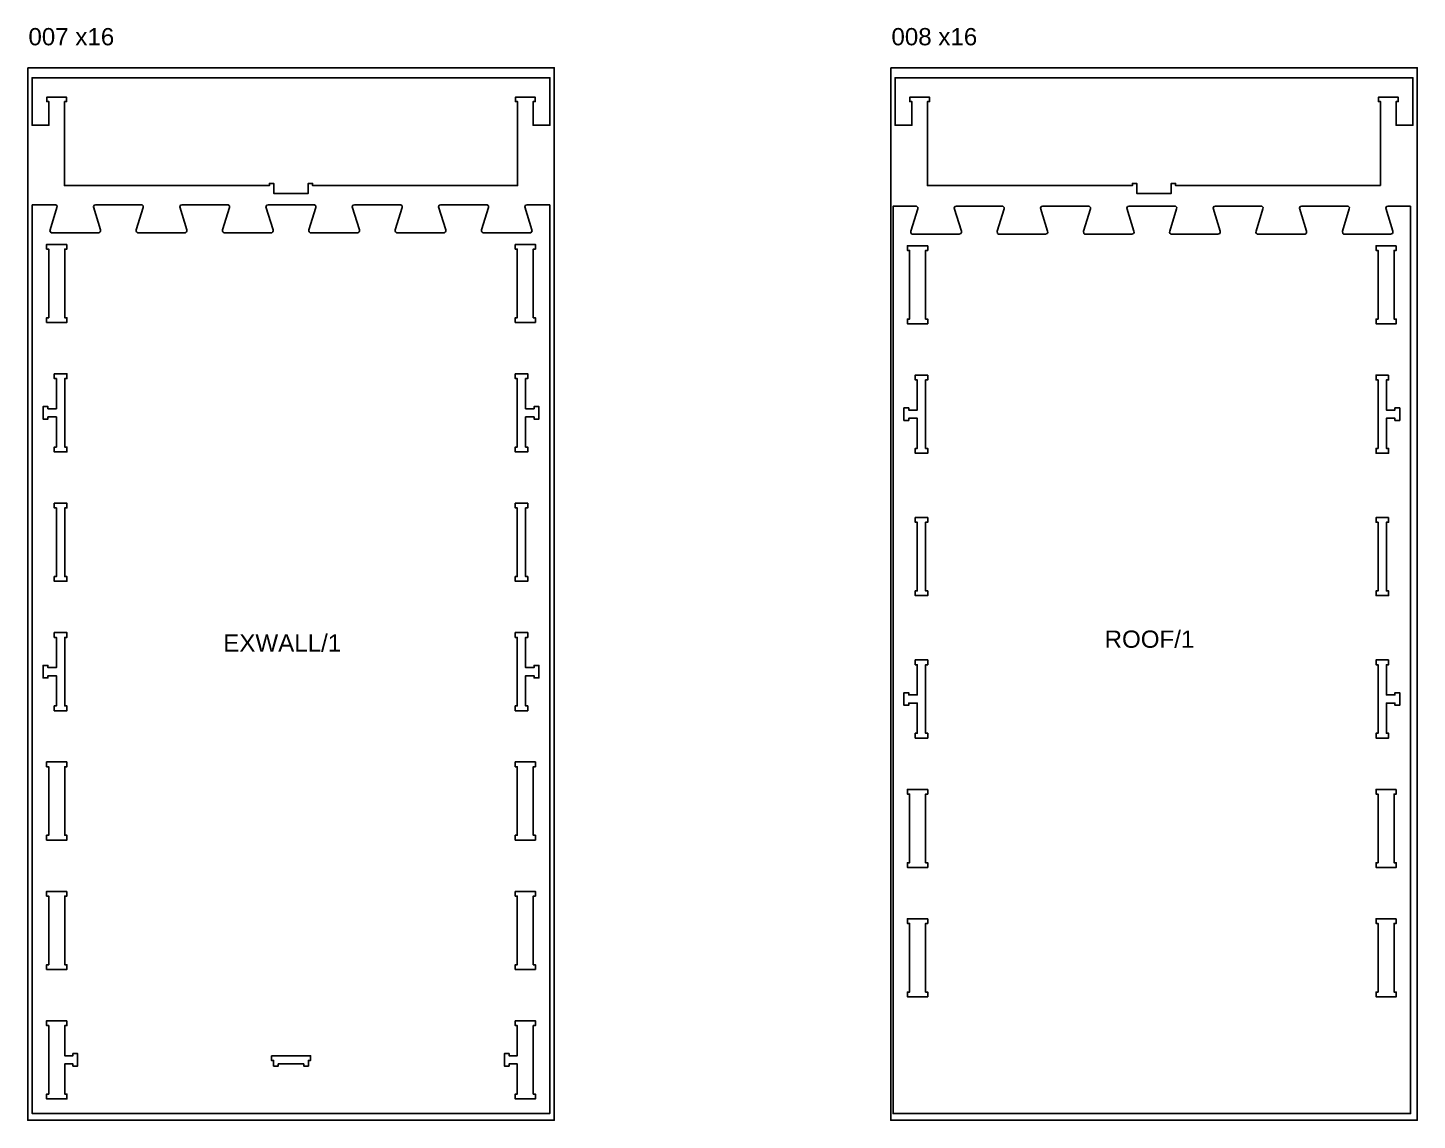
# Model space of a CAD drawing. Extents: x -4741 to 10570, y -11118 to 12613.
# Drawn here: x -4650 to -1430, y 882 to 3415 of the extents above; entities that cross this region are included whole.
import ezdxf

# ---------------------------------------------------------------- set-up
doc = ezdxf.new("R2010")
doc.units = 0
doc.header["$MEASUREMENT"] = 0
for name, color, linetype in [('0_SHEET_BIRCHPLY_2440X1220', 1, 'CONTINUOUS'), ('1_ANYTOOL_1MMDEEP_INSIDE', 2, 'CONTINUOUS'), ('3_ANYTOOL_CUTTHROUGH_INSID', 4, 'CONTINUOUS'), ('6_ANYTOOL_CUTTHROUGH_OUTSI', 5, 'CONTINUOUS')]:
    doc.layers.add(name, color=color, linetype=linetype)

msp = doc.modelspace()

# ---------------------------------------------------------------- linework, layer by layer
at = {"layer": '0_SHEET_BIRCHPLY_2440X1220'}
for points in [[(-4649.6, 3322.2), (-4649.6, 882.2), (-3429.6, 882.2), (-3429.6, 3322.2), (-4649.6, 3322.2)], [(-2649.6, 3322.2), (-2649.6, 882.2), (-1429.6, 882.2), (-1429.6, 3322.2), (-2649.6, 3322.2)]]:
    msp.add_lwpolyline(points, dxfattribs=at)
at = {"layer": '3_ANYTOOL_CUTTHROUGH_INSID'}
for points in [[(-4559.1, 2912.7), (-4559.1, 2901.7), (-4564.1, 2901.7), (-4564.1, 2742.7), (-4559.1, 2742.7), (-4559.1, 2731.7), (-4606.1, 2731.7), (-4606.1, 2742.7), (-4601.1, 2742.7), (-4601.1, 2901.7), (-4606.1, 2901.7), (-4606.1, 2912.7), (-4559.1, 2912.7)], [(-3520.1, 2912.7), (-3473.1, 2912.7), (-3473.1, 2901.7), (-3478.1, 2901.7), (-3478.1, 2742.7), (-3473.1, 2742.7), (-3473.1, 2731.7), (-3520.1, 2731.7), (-3520.1, 2742.7), (-3515.1, 2742.7), (-3515.1, 2901.7), (-3520.1, 2901.7), (-3520.1, 2912.7)], [(-2564.1, 2909.5), (-2564.1, 2898.5), (-2569.1, 2898.5), (-2569.1, 2739.5), (-2564.1, 2739.5), (-2564.1, 2728.5), (-2611.1, 2728.5), (-2611.1, 2739.5), (-2606.1, 2739.5), (-2606.1, 2898.5), (-2611.1, 2898.5), (-2611.1, 2909.5), (-2564.1, 2909.5)], [(-1478.1, 2909.5), (-1478.1, 2898.5), (-1483.1, 2898.5), (-1483.1, 2739.5), (-1478.1, 2739.5), (-1478.1, 2728.5), (-1525.1, 2728.5), (-1525.1, 2739.5), (-1520.1, 2739.5), (-1520.1, 2898.5), (-1525.1, 2898.5), (-1525.1, 2909.5), (-1478.1, 2909.5)], [(-4588.1, 2612.7), (-4559.1, 2612.7), (-4559.1, 2601.7), (-4564.1, 2601.7), (-4564.1, 2442.7), (-4559.1, 2442.7), (-4559.1, 2431.7), (-4588.1, 2431.7), (-4588.1, 2442.7), (-4583.1, 2442.7), (-4583.1, 2512.7), (-4603.1, 2512.7), (-4603.1, 2507.7), (-4614.1, 2507.7), (-4614.1, 2536.7), (-4603.1, 2536.7), (-4603.1, 2531.7), (-4583.1, 2531.7), (-4583.1, 2601.7), (-4588.1, 2601.7), (-4588.1, 2612.7)], [(-3520.1, 2612.7), (-3491.1, 2612.7), (-3491.1, 2601.7), (-3496.1, 2601.7), (-3496.1, 2531.7), (-3476.1, 2531.7), (-3476.1, 2536.7), (-3465.1, 2536.7), (-3465.1, 2507.7), (-3476.1, 2507.7), (-3476.1, 2512.7), (-3496.1, 2512.7), (-3496.1, 2442.7), (-3491.1, 2442.7), (-3491.1, 2431.7), (-3520.1, 2431.7), (-3520.1, 2442.7), (-3515.1, 2442.7), (-3515.1, 2601.7), (-3520.1, 2601.7), (-3520.1, 2612.7)], [(-2564.1, 2609.5), (-2564.1, 2598.5), (-2569.1, 2598.5), (-2569.1, 2439.5), (-2564.1, 2439.5), (-2564.1, 2428.5), (-2593.1, 2428.5), (-2593.1, 2439.5), (-2588.1, 2439.5), (-2588.1, 2509.5), (-2608.1, 2509.5), (-2608.1, 2504.5), (-2619.1, 2504.5), (-2619.1, 2533.5), (-2608.1, 2533.5), (-2608.1, 2528.5), (-2588.1, 2528.5), (-2588.1, 2598.5), (-2593.1, 2598.5), (-2593.1, 2609.5), (-2564.1, 2609.5)], [(-1496.1, 2609.5), (-1496.1, 2598.5), (-1501.1, 2598.5), (-1501.1, 2528.5), (-1481.1, 2528.5), (-1481.1, 2533.5), (-1470.1, 2533.5), (-1470.1, 2504.5), (-1481.1, 2504.5), (-1481.1, 2509.5), (-1501.1, 2509.5), (-1501.1, 2439.5), (-1496.1, 2439.5), (-1496.1, 2428.5), (-1525.1, 2428.5), (-1525.1, 2439.5), (-1520.1, 2439.5), (-1520.1, 2598.5), (-1525.1, 2598.5), (-1525.1, 2609.5), (-1496.1, 2609.5)], [(-4588.1, 2312.7), (-4559.1, 2312.7), (-4559.1, 2301.7), (-4564.1, 2301.7), (-4564.1, 2142.7), (-4559.1, 2142.7), (-4559.1, 2131.7), (-4588.1, 2131.7), (-4588.1, 2142.7), (-4583.1, 2142.7), (-4583.1, 2301.7), (-4588.1, 2301.7), (-4588.1, 2312.7)], [(-3520.1, 2312.7), (-3491.1, 2312.7), (-3491.1, 2301.7), (-3496.1, 2301.7), (-3496.1, 2142.7), (-3491.1, 2142.7), (-3491.1, 2131.7), (-3520.1, 2131.7), (-3520.1, 2142.7), (-3515.1, 2142.7), (-3515.1, 2301.7), (-3520.1, 2301.7), (-3520.1, 2312.7)], [(-2564.1, 2279.4), (-2564.1, 2268.4), (-2569.1, 2268.4), (-2569.1, 2109.4), (-2564.1, 2109.4), (-2564.1, 2098.4), (-2593.1, 2098.4), (-2593.1, 2109.4), (-2588.1, 2109.4), (-2588.1, 2268.4), (-2593.1, 2268.4), (-2593.1, 2279.4), (-2564.1, 2279.4)], [(-1496.1, 2279.4), (-1496.1, 2268.4), (-1501.1, 2268.4), (-1501.1, 2109.4), (-1496.1, 2109.4), (-1496.1, 2098.4), (-1525.1, 2098.4), (-1525.1, 2109.4), (-1520.1, 2109.4), (-1520.1, 2268.4), (-1525.1, 2268.4), (-1525.1, 2279.4), (-1496.1, 2279.4)], [(-4588.1, 2012.7), (-4559.1, 2012.7), (-4559.1, 2001.7), (-4564.1, 2001.7), (-4564.1, 1842.7), (-4559.1, 1842.7), (-4559.1, 1831.7), (-4588.1, 1831.7), (-4588.1, 1842.7), (-4583.1, 1842.7), (-4583.1, 1912.7), (-4603.1, 1912.7), (-4603.1, 1907.7), (-4614.1, 1907.7), (-4614.1, 1936.7), (-4603.1, 1936.7), (-4603.1, 1931.7), (-4583.1, 1931.7), (-4583.1, 2001.7), (-4588.1, 2001.7), (-4588.1, 2012.7)], [(-3520.1, 2012.7), (-3491.1, 2012.7), (-3491.1, 2001.7), (-3496.1, 2001.7), (-3496.1, 1931.7), (-3476.1, 1931.7), (-3476.1, 1936.7), (-3465.1, 1936.7), (-3465.1, 1907.7), (-3476.1, 1907.7), (-3476.1, 1912.7), (-3496.1, 1912.7), (-3496.1, 1842.7), (-3491.1, 1842.7), (-3491.1, 1831.7), (-3520.1, 1831.7), (-3520.1, 1842.7), (-3515.1, 1842.7), (-3515.1, 2001.7), (-3520.1, 2001.7), (-3520.1, 2012.7)], [(-2564.1, 1949.3), (-2564.1, 1938.3), (-2569.1, 1938.3), (-2569.1, 1779.3), (-2564.1, 1779.3), (-2564.1, 1768.3), (-2593.1, 1768.3), (-2593.1, 1779.3), (-2588.1, 1779.3), (-2588.1, 1849.3), (-2608.1, 1849.3), (-2608.1, 1844.3), (-2619.1, 1844.3), (-2619.1, 1873.3), (-2608.1, 1873.3), (-2608.1, 1868.3), (-2588.1, 1868.3), (-2588.1, 1938.3), (-2593.1, 1938.3), (-2593.1, 1949.3), (-2564.1, 1949.3)], [(-1496.1, 1949.3), (-1496.1, 1938.3), (-1501.1, 1938.3), (-1501.1, 1868.3), (-1481.1, 1868.3), (-1481.1, 1873.3), (-1470.1, 1873.3), (-1470.1, 1844.3), (-1481.1, 1844.3), (-1481.1, 1849.3), (-1501.1, 1849.3), (-1501.1, 1779.3), (-1496.1, 1779.3), (-1496.1, 1768.3), (-1525.1, 1768.3), (-1525.1, 1779.3), (-1520.1, 1779.3), (-1520.1, 1938.3), (-1525.1, 1938.3), (-1525.1, 1949.3), (-1496.1, 1949.3)], [(-4559.1, 1712.7), (-4559.1, 1701.7), (-4564.1, 1701.7), (-4564.1, 1542.7), (-4559.1, 1542.7), (-4559.1, 1531.7), (-4606.1, 1531.7), (-4606.1, 1542.7), (-4601.1, 1542.7), (-4601.1, 1701.7), (-4606.1, 1701.7), (-4606.1, 1712.7), (-4559.1, 1712.7)], [(-3520.1, 1712.7), (-3473.1, 1712.7), (-3473.1, 1701.7), (-3478.1, 1701.7), (-3478.1, 1542.7), (-3473.1, 1542.7), (-3473.1, 1531.7), (-3520.1, 1531.7), (-3520.1, 1542.7), (-3515.1, 1542.7), (-3515.1, 1701.7), (-3520.1, 1701.7), (-3520.1, 1712.7)], [(-2564.1, 1649.3), (-2564.1, 1638.3), (-2569.1, 1638.3), (-2569.1, 1479.3), (-2564.1, 1479.3), (-2564.1, 1468.3), (-2611.1, 1468.3), (-2611.1, 1479.3), (-2606.1, 1479.3), (-2606.1, 1638.3), (-2611.1, 1638.3), (-2611.1, 1649.3), (-2564.1, 1649.3)], [(-1478.1, 1649.3), (-1478.1, 1638.3), (-1483.1, 1638.3), (-1483.1, 1479.3), (-1478.1, 1479.3), (-1478.1, 1468.3), (-1525.1, 1468.3), (-1525.1, 1479.3), (-1520.1, 1479.3), (-1520.1, 1638.3), (-1525.1, 1638.3), (-1525.1, 1649.3), (-1478.1, 1649.3)], [(-4559.1, 1412.7), (-4559.1, 1401.7), (-4564.1, 1401.7), (-4564.1, 1242.7), (-4559.1, 1242.7), (-4559.1, 1231.7), (-4606.1, 1231.7), (-4606.1, 1242.7), (-4601.1, 1242.7), (-4601.1, 1401.7), (-4606.1, 1401.7), (-4606.1, 1412.7), (-4559.1, 1412.7)], [(-3520.1, 1412.7), (-3473.1, 1412.7), (-3473.1, 1401.7), (-3478.1, 1401.7), (-3478.1, 1242.7), (-3473.1, 1242.7), (-3473.1, 1231.7), (-3520.1, 1231.7), (-3520.1, 1242.7), (-3515.1, 1242.7), (-3515.1, 1401.7), (-3520.1, 1401.7), (-3520.1, 1412.7)], [(-2564.1, 1349.3), (-2564.1, 1338.3), (-2569.1, 1338.3), (-2569.1, 1179.3), (-2564.1, 1179.3), (-2564.1, 1168.3), (-2611.1, 1168.3), (-2611.1, 1179.3), (-2606.1, 1179.3), (-2606.1, 1338.3), (-2611.1, 1338.3), (-2611.1, 1349.3), (-2564.1, 1349.3)], [(-1478.1, 1349.3), (-1478.1, 1338.3), (-1483.1, 1338.3), (-1483.1, 1179.3), (-1478.1, 1179.3), (-1478.1, 1168.3), (-1525.1, 1168.3), (-1525.1, 1179.3), (-1520.1, 1179.3), (-1520.1, 1338.3), (-1525.1, 1338.3), (-1525.1, 1349.3), (-1478.1, 1349.3)], [(-4559.1, 1112.7), (-4559.1, 1101.7), (-4564.1, 1101.7), (-4564.1, 1031.7), (-4545.1, 1031.7), (-4545.1, 1036.7), (-4534.1, 1036.7), (-4534.1, 1007.7), (-4545.1, 1007.7), (-4545.1, 1012.7), (-4564.1, 1012.7), (-4564.1, 942.7), (-4559.1, 942.7), (-4559.1, 931.7), (-4606.1, 931.7), (-4606.1, 942.7), (-4601.1, 942.7), (-4601.1, 1101.7), (-4606.1, 1101.7), (-4606.1, 1112.7), (-4559.1, 1112.7)], [(-3520.1, 1112.7), (-3473.1, 1112.7), (-3473.1, 1101.7), (-3478.1, 1101.7), (-3478.1, 942.7), (-3473.1, 942.7), (-3473.1, 931.7), (-3520.1, 931.7), (-3520.1, 942.7), (-3515.1, 942.7), (-3515.1, 1012.7), (-3534.1, 1012.7), (-3534.1, 1007.7), (-3545.1, 1007.7), (-3545.1, 1036.7), (-3534.1, 1036.7), (-3534.1, 1031.7), (-3515.1, 1031.7), (-3515.1, 1101.7), (-3520.1, 1101.7), (-3520.1, 1112.7)], [(-4085.1, 1031.7), (-3994.1, 1031.7), (-3994.1, 1020.7), (-3999.1, 1020.7), (-3999.1, 1007.7), (-4010.1, 1007.7), (-4010.1, 1012.7), (-4069.1, 1012.7), (-4069.1, 1007.7), (-4080.1, 1007.7), (-4080.1, 1020.7), (-4085.1, 1020.7), (-4085.1, 1031.7)]]:
    msp.add_lwpolyline(points, dxfattribs=at)
at = {"layer": '6_ANYTOOL_CUTTHROUGH_OUTSI'}
for points in [[(-4564.6, 3243.9), (-4559.6, 3243.9), (-4559.6, 3253.9), (-4605.6, 3253.9), (-4605.6, 3243.9), (-4600.6, 3243.9), (-4600.6, 3188.9), (-4639.6, 3188.9), (-4639.6, 3298.9), (-3439.6, 3298.9), (-3439.6, 3188.9), (-3478.6, 3188.9), (-3478.6, 3243.9), (-3473.6, 3243.9), (-3473.6, 3253.9), (-3519.6, 3253.9), (-3519.6, 3243.9), (-3514.6, 3243.9), (-3514.6, 3048.9), (-3989.6, 3048.9), (-3989.6, 3053.9), (-3999.6, 3053.9), (-3999.6, 3030.9), (-4079.6, 3030.9), (-4079.6, 3053.9), (-4089.6, 3053.9), (-4089.6, 3048.9), (-4564.6, 3048.9), (-4564.6, 3243.9)], [(-1514.6, 3048.9), (-1989.6, 3048.9), (-1989.6, 3053.9), (-1999.6, 3053.9), (-1999.6, 3030.9), (-2079.6, 3030.9), (-2079.6, 3053.9), (-2089.6, 3053.9), (-2089.6, 3048.9), (-2564.6, 3048.9), (-2564.6, 3243.9), (-2559.6, 3243.9), (-2559.6, 3253.9), (-2605.6, 3253.9), (-2605.6, 3243.9), (-2600.6, 3243.9), (-2600.6, 3188.9), (-2639.6, 3188.9), (-2639.6, 3298.9), (-1439.6, 3298.9), (-1439.6, 3188.9), (-1478.6, 3188.9), (-1478.6, 3243.9), (-1473.6, 3243.9), (-1473.6, 3253.9), (-1519.6, 3253.9), (-1519.6, 3243.9), (-1514.6, 3243.9), (-1514.6, 3048.9)], [(-4584.9, 3004.2), (-4581.9, 3001.7), (-4582.1, 2998.4), (-4598.1, 2946.3), (-4598.3, 2943.8), (-4597.3, 2941.5), (-4595.3, 2939.8), (-4592.9, 2939.2), (-4486.3, 2939.2), (-4483.9, 2939.8), (-4481.9, 2941.5), (-4480.9, 2943.8), (-4481.1, 2946.3), (-4497.6, 2999.8), (-4496, 3003.5), (-4492.8, 3004.2), (-4384.9, 3004.2), (-4381.9, 3001.7), (-4382.1, 2998.4), (-4398.1, 2946.3), (-4398.3, 2943.8), (-4397.3, 2941.5), (-4395.3, 2939.8), (-4392.9, 2939.2), (-4286.3, 2939.2), (-4283.9, 2939.8), (-4281.9, 2941.5), (-4280.9, 2943.8), (-4281.1, 2946.3), (-4297.6, 2999.8), (-4296, 3003.5), (-4292.8, 3004.2), (-4184.9, 3004.2), (-4181.9, 3001.7), (-4182.1, 2998.4), (-4198.1, 2946.3), (-4198.3, 2943.8), (-4197.3, 2941.5), (-4195.3, 2939.8), (-4192.9, 2939.2), (-4086.3, 2939.2), (-4083.9, 2939.8), (-4081.9, 2941.5), (-4080.9, 2943.8), (-4081.1, 2946.3), (-4097.6, 2999.8), (-4096, 3003.5), (-4092.8, 3004.2), (-3984.9, 3004.2), (-3981.9, 3001.7), (-3982.1, 2998.4), (-3998.1, 2946.3), (-3998.3, 2943.8), (-3997.3, 2941.5), (-3995.3, 2939.8), (-3992.9, 2939.2), (-3886.3, 2939.2), (-3883.9, 2939.8), (-3881.9, 2941.5), (-3880.9, 2943.8), (-3881.1, 2946.3), (-3897.6, 2999.8), (-3896, 3003.5), (-3892.8, 3004.2), (-3784.9, 3004.2), (-3781.9, 3001.7), (-3782.1, 2998.4), (-3798.1, 2946.3), (-3798.3, 2943.8), (-3797.3, 2941.5), (-3795.3, 2939.8), (-3792.9, 2939.2), (-3686.3, 2939.2), (-3683.9, 2939.8), (-3681.9, 2941.5), (-3680.9, 2943.8), (-3681.1, 2946.3), (-3697.6, 2999.8), (-3696, 3003.5), (-3692.8, 3004.2), (-3584.9, 3004.2), (-3581.9, 3001.7), (-3582.1, 2998.4), (-3598.1, 2946.3), (-3598.3, 2943.8), (-3597.3, 2941.5), (-3595.3, 2939.8), (-3592.9, 2939.2), (-3486.3, 2939.2), (-3483.9, 2939.8), (-3481.9, 2941.5), (-3481, 2943.8), (-3481.1, 2946.3), (-3497.6, 2999.8), (-3496, 3003.5), (-3492.8, 3004.2), (-3439.9, 3004.2), (-3439.9, 897.5), (-4639.4, 897.5), (-4639.4, 3004.2), (-4584.9, 3004.2)], [(-1444.9, 3001), (-1444.9, 897.5), (-2644.4, 897.5), (-2644.4, 3001), (-2589.9, 3001), (-2586.9, 2998.4), (-2587.1, 2995.1), (-2603.1, 2943.1), (-2603.3, 2940.6), (-2602.3, 2938.2), (-2600.3, 2936.6), (-2597.9, 2936), (-2491.3, 2936), (-2487, 2938.2), (-2485.9, 2940.6), (-2486.1, 2943.1), (-2502.6, 2996.5), (-2501, 3000.2), (-2497.8, 3001), (-2389.9, 3001), (-2386.9, 2998.4), (-2387.1, 2995.1), (-2403.1, 2943), (-2402.3, 2938.2), (-2400.3, 2936.6), (-2397.9, 2936), (-2291.3, 2936), (-2287, 2938.2), (-2285.9, 2940.6), (-2286.1, 2943.1), (-2302.6, 2996.5), (-2301, 3000.2), (-2297.8, 3001), (-2189.9, 3001), (-2186.9, 2998.4), (-2187.1, 2995.1), (-2203.1, 2943), (-2202.3, 2938.2), (-2200.3, 2936.6), (-2197.9, 2936), (-2091.3, 2936), (-2087, 2938.2), (-2085.9, 2940.6), (-2086.1, 2943.1), (-2102.6, 2996.5), (-2101, 3000.2), (-2097.8, 3001), (-1989.9, 3001), (-1986.9, 2998.4), (-1987.1, 2995.1), (-2003.1, 2943.1), (-2003.3, 2940.6), (-2002.3, 2938.2), (-2000.3, 2936.6), (-1997.9, 2936), (-1891.3, 2936), (-1887, 2938.2), (-1885.9, 2940.6), (-1886.1, 2943.1), (-1902.6, 2996.5), (-1901, 3000.2), (-1897.8, 3001), (-1789.9, 3001), (-1786.9, 2998.4), (-1787.1, 2995.1), (-1803.1, 2943.1), (-1803.3, 2940.6), (-1802.3, 2938.2), (-1800.3, 2936.6), (-1797.9, 2936), (-1691.3, 2936), (-1688.9, 2936.6), (-1686.9, 2938.2), (-1685.9, 2940.6), (-1686.1, 2943.1), (-1702.6, 2996.5), (-1701, 3000.2), (-1697.8, 3001), (-1589.9, 3001), (-1586.9, 2998.4), (-1587.1, 2995.1), (-1603.1, 2943), (-1602.3, 2938.2), (-1600.3, 2936.6), (-1597.9, 2936), (-1491.3, 2936), (-1487, 2938.2), (-1485.9, 2940.6), (-1486.1, 2943.1), (-1502.6, 2996.5), (-1501, 3000.2), (-1497.8, 3001), (-1444.9, 3001)]]:
    msp.add_lwpolyline(points, dxfattribs=at)

# ---------------------------------------------------------------- texts
at = {"layer": '0_SHEET_BIRCHPLY_2440X1220', "char_height": 40, "width": 232.771, "attachment_point": 1}
for s, insert in [('\\fArial;007 x16', (-4648.1, 3414.2)), ('\\fArial;008 x16', (-2648.1, 3414.2))]:
    msp.add_mtext(s, dxfattribs=dict(at, insert=insert))
at = {"layer": '1_ANYTOOL_1MMDEEP_INSIDE', "char_height": 40, "attachment_point": 1}
for s, insert, width in [('\\fArial;EXWALL/1', (-4196.6, 2008.5), 296.386), ('\\fArial;ROOF/1', (-2154.1, 2017.5), 231.807)]:
    msp.add_mtext(s, dxfattribs=dict(at, insert=insert, width=width))

doc.saveas('drawing.dxf')
